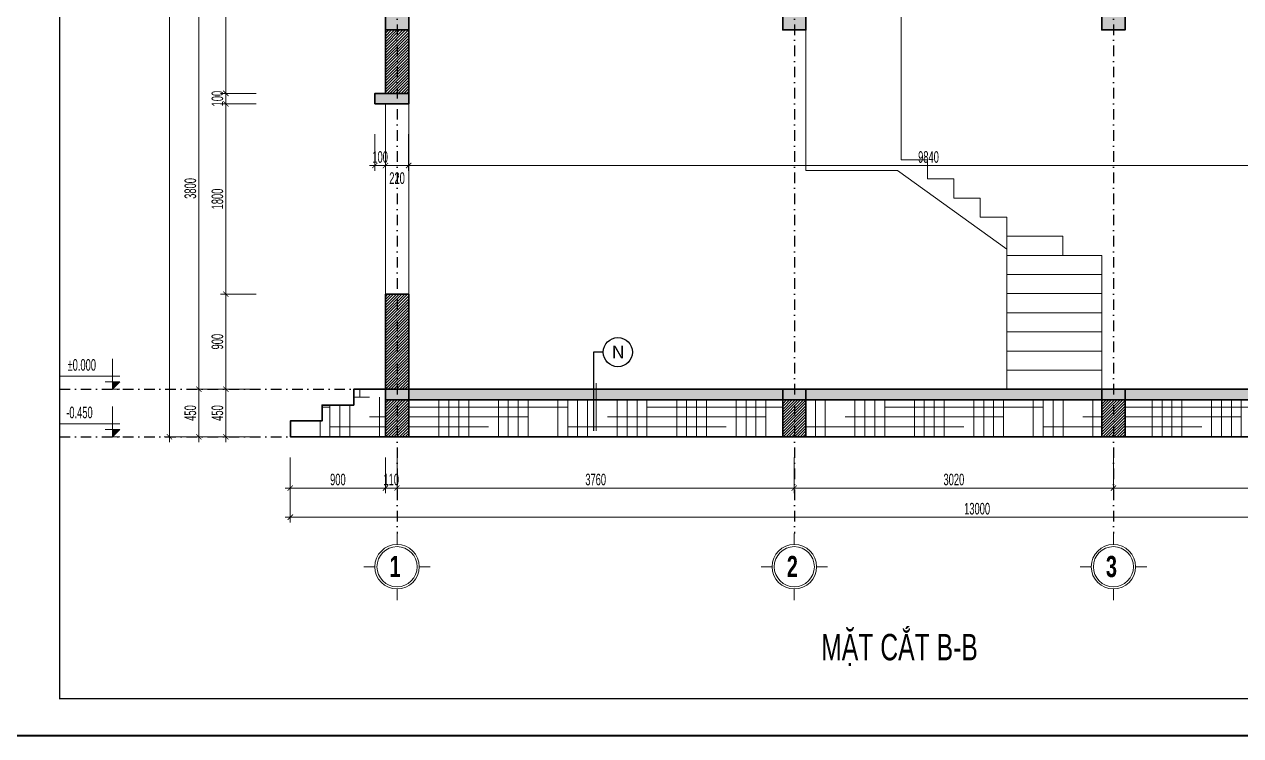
# Model space of a CAD drawing. Header units: inches. Extents: x 274208 to 641690, y -81912 to 129129.
# Drawn here: x 448454 to 459966, y 37924 to 44655 of the extents above; entities that cross this region are included whole.
import ezdxf
from ezdxf.enums import TextEntityAlignment as Align

# ---------------------------------------------------------------- set-up
doc = ezdxf.new("R2010")
doc.units = ezdxf.units.IN
doc.header["$MEASUREMENT"] = 0
doc.header["$PDMODE"] = 3
doc.linetypes.add('DASHDOT', pattern=[1, 0.5, -0.25, 0, -0.25])
for name, color, linetype, lineweight in [('01.Cut', 255, 'Continuous', 35), ('02.Thay', 145, 'Continuous', 20), ('03.Manh', 251, 'Continuous', 13), ('05.Text', 253, 'Continuous', 18), ('06.betong', 2, 'Continuous', 35), ('08.Dim', 156, 'Continuous', 15), ('09.Hatch', 250, 'Continuous', 5), ('11.Khung bo', 32, 'Continuous', 50), ('12.Khung', 36, 'Continuous', 25), ('DIM', 252, 'Continuous', 20), ('DS_Text', 6, 'Continuous', 25)]:
    doc.layers.add(name, color=color, linetype=linetype, lineweight=lineweight)
doc.layers.add('text', color=7, linetype='Continuous')
doc.layers.add('TRUC', color=250, linetype='DASHDOT')
doc.layers.add('Tpl_Bound', color=1, linetype='Continuous', plot=False)
doc.styles.add('AVANTH', font='')
doc.styles.add('AVANTHB', font='')
doc.styles.add('TT5_Ghi chu 1', font='', dxfattribs={"width": 0.7, "height": 240})
doc.styles.add('TT5_Text Dim', font='hoatbif.shx', dxfattribs={"width": 0.6})
doc.styles.get('AVANTH').set_extended_font_data('.VnAvantH')
doc.styles.get('AVANTHB').set_extended_font_data('.VnAvantH', bold=True)
doc.styles.get('TT5_Ghi chu 1').set_extended_font_data('.VnBlackH')
doc.dimstyles.new('TT5_Dim 1-50', dxfattribs={"dimscale": 50, "dimtxt": 2.2, "dimasz": 1, "dimexe": 1, "dimexo": 0.5, "dimgap": 0.5, "dimtad": 1, "dimdec": 0, "dimzin": 0, "dimdsep": 46, "dimtxsty": 'TT5_Text Dim', "dimblk": 'ARCHTICK', "dimcen": 0, "dimdle": 1, "dimclrd": 256, "dimclre": 256, "dimclrt": 1, "dimadec": 0, "dimazin": 0, "dimtfac": 0.015, "dimtdec": 0, "dimtix": 1, "dimtmove": 2, "dimatfit": 3, "dimldrblk": 'DOT', "dimfxl": 1, "dimtolj": 1, "dimtzin": 0, "dimlwd": -1, "dimlwe": -1, "dimarcsym": 1})

# ---------------------------------------------------------------- blocks, each defined once
blk = doc.blocks.new('100')
at = {"layer": '11.Khung bo', "const_width": 26.7}
blk.add_lwpolyline([(1860913, -945240), (1860913, -916940), (1896063, -916940), (1896063, -945240)], close=True, dxfattribs=at)
at = {"layer": '12.Khung', "color": 1}
blk.add_lwpolyline([(1901579, -945940), (1901579, -916240), (1859580, -916240), (1859580, -945940)], close=True, dxfattribs=at)
blk = doc.blocks.new('A$C4E7C6F34')
at = {"layer": 'DIM'}
blk.add_hatch(color=256, dxfattribs=at).paths.add_polyline_path([(-38, 0), (-38, 138), (-178, 138)])
for p, q in [((-38, 576), (-38, 0)), ((964, 248), (-178, 248)), ((-178, 138), (101, 138)), ((-178, 138), (-38, 0)), ((-178, 0), (101, 0))]:
    blk.add_line(p, q, dxfattribs=at)
at = {"layer": 'text', "style": 'TT5_Text Dim', "flags": 8}
blk.add_attdef('%%P0.000', text='', height=220, dxfattribs=at).set_placement((102, 461), align=Align.MIDDLE_LEFT)
blk = doc.blocks.new('_ARCHTICK')
at = {"color": 0, "linetype": 'ByBlock', "const_width": 0.15}
blk.add_lwpolyline([(-0.5, -0.5), (0.5, 0.5)], dxfattribs=at)
blk = doc.blocks.new('*D333')
at = {"layer": '08.Dim', "transparency": 16777216}
for p, q in [((450362, 45952), (450362, 43952)), ((450649, 45902), (450312, 45902)), ((450649, 44002), (450312, 44002))]:
    blk.add_line(p, q, dxfattribs=at)
at = {"layer": 'Defpoints', "color": 0, "transparency": 16777216}
for p in [(450674, 45902), (450362, 44002), (450674, 44002)]:
    blk.add_point(p, dxfattribs=at)
at = {"layer": '08.Dim', "transparency": 16777216, "xscale": 50, "yscale": 50, "zscale": 50}
for p, rotation in [((450362, 45902), 90), ((450362, 44002), 270)]:
    blk.add_blockref('_ARCHTICK', p, dxfattribs=dict(at, rotation=rotation))
at = {"layer": '08.Dim', "color": 1, "transparency": 16777216, "insert": (450282, 44952), "char_height": 110, "attachment_point": 5, "rotation": 90, "style": 'TT5_Text Dim'}
blk.add_mtext('\\A1;1900', dxfattribs=at)
blk = doc.blocks.new('_DOT')
at = {"color": 1, "linetype": 'ByBlock'}
blk.add_line((-0.5, 0), (-1, 0), dxfattribs=at)
at = {"color": 1, "linetype": 'ByBlock', "const_width": 0.5}
blk.add_lwpolyline([(-0.25, 0, 1), (0.25, 0, 1)], format="xyb", close=True, dxfattribs=at)
blk = doc.blocks.new('*D334')
at = {"layer": '08.Dim', "transparency": 16777216}
for p, q in [((450649, 44002), (450312, 44002)), ((450362, 44002), (450362, 44052)), ((450362, 44002), (450362, 43902)), ((450649, 43902), (450312, 43902)), ((450362, 43902), (450362, 43852))]:
    blk.add_line(p, q, dxfattribs=at)
at = {"layer": 'Defpoints', "color": 0, "transparency": 16777216}
for p in [(450674, 44002), (450362, 43902), (450674, 43902)]:
    blk.add_point(p, dxfattribs=at)
at = {"layer": '08.Dim', "transparency": 16777216, "xscale": 50, "yscale": 50, "zscale": 50}
for p, rotation in [((450362, 44002), 270), ((450362, 43902), 90)]:
    blk.add_blockref('_ARCHTICK', p, dxfattribs=dict(at, rotation=rotation))
at = {"layer": '08.Dim', "color": 1, "transparency": 16777216, "insert": (450282, 43952), "char_height": 110, "attachment_point": 5, "rotation": 90, "style": 'TT5_Text Dim'}
blk.add_mtext('\\A1;100', dxfattribs=at)
blk = doc.blocks.new('*D335')
at = {"layer": '08.Dim', "transparency": 16777216}
for p, q in [((450649, 43902), (450312, 43902)), ((450362, 43952), (450362, 42052)), ((450649, 42102), (450312, 42102))]:
    blk.add_line(p, q, dxfattribs=at)
at = {"layer": 'Defpoints', "color": 0, "transparency": 16777216}
for p in [(450674, 43902), (450362, 42102), (450674, 42102)]:
    blk.add_point(p, dxfattribs=at)
at = {"layer": '08.Dim', "transparency": 16777216, "xscale": 50, "yscale": 50, "zscale": 50}
for p, rotation in [((450362, 43902), 90), ((450362, 42102), 270)]:
    blk.add_blockref('_ARCHTICK', p, dxfattribs=dict(at, rotation=rotation))
at = {"layer": '08.Dim', "color": 1, "transparency": 16777216, "insert": (450282, 43002), "char_height": 110, "attachment_point": 5, "rotation": 90, "style": 'TT5_Text Dim'}
blk.add_mtext('\\A1;1800', dxfattribs=at)
blk = doc.blocks.new('*D336')
at = {"layer": '08.Dim', "transparency": 16777216}
for p, q in [((450362, 42152), (450362, 41152)), ((450649, 42102), (450312, 42102)), ((450649, 41202), (450312, 41202))]:
    blk.add_line(p, q, dxfattribs=at)
at = {"layer": 'Defpoints', "color": 0, "transparency": 16777216}
for p in [(450674, 42102), (450362, 41202), (450674, 41202)]:
    blk.add_point(p, dxfattribs=at)
at = {"layer": '08.Dim', "transparency": 16777216, "xscale": 50, "yscale": 50, "zscale": 50}
for p, rotation in [((450362, 42102), 90), ((450362, 41202), 270)]:
    blk.add_blockref('_ARCHTICK', p, dxfattribs=dict(at, rotation=rotation))
at = {"layer": '08.Dim', "color": 1, "transparency": 16777216, "insert": (450282, 41652), "char_height": 110, "attachment_point": 5, "rotation": 90, "style": 'TT5_Text Dim'}
blk.add_mtext('\\A1;900', dxfattribs=at)
blk = doc.blocks.new('*D337')
at = {"layer": '08.Dim', "transparency": 16777216}
for p, q in [((450362, 41252), (450362, 40702)), ((450649, 41202), (450312, 41202)), ((450649, 40752), (450312, 40752))]:
    blk.add_line(p, q, dxfattribs=at)
at = {"layer": 'Defpoints', "color": 0, "transparency": 16777216}
for p in [(450674, 41202), (450362, 40752), (450674, 40752)]:
    blk.add_point(p, dxfattribs=at)
at = {"layer": '08.Dim', "transparency": 16777216, "xscale": 50, "yscale": 50, "zscale": 50}
for p, rotation in [((450362, 41202), 90), ((450362, 40752), 270)]:
    blk.add_blockref('_ARCHTICK', p, dxfattribs=dict(at, rotation=rotation))
at = {"layer": '08.Dim', "color": 1, "transparency": 16777216, "insert": (450282, 40977), "char_height": 110, "attachment_point": 5, "rotation": 90, "style": 'TT5_Text Dim'}
blk.add_mtext('\\A1;450', dxfattribs=at)
blk = doc.blocks.new('*D340')
at = {"layer": '08.Dim', "transparency": 16777216}
for p, q in [((450106, 45052), (450106, 41152)), ((450649, 45002), (450056, 45002)), ((450649, 41202), (450056, 41202))]:
    blk.add_line(p, q, dxfattribs=at)
at = {"layer": 'Defpoints', "color": 0, "transparency": 16777216}
for p in [(450674, 45002), (450106, 41202), (450674, 41202)]:
    blk.add_point(p, dxfattribs=at)
at = {"layer": '08.Dim', "transparency": 16777216, "xscale": 50, "yscale": 50, "zscale": 50}
for p, rotation in [((450106, 45002), 90), ((450106, 41202), 270)]:
    blk.add_blockref('_ARCHTICK', p, dxfattribs=dict(at, rotation=rotation))
at = {"layer": '08.Dim', "color": 1, "transparency": 16777216, "insert": (450026, 43102), "char_height": 110, "attachment_point": 5, "rotation": 90, "style": 'TT5_Text Dim'}
blk.add_mtext('\\A1;3800', dxfattribs=at)
blk = doc.blocks.new('*D341')
at = {"layer": '08.Dim', "transparency": 16777216}
for p, q in [((450106, 41252), (450106, 40702)), ((450649, 41202), (450056, 41202)), ((450649, 40752), (450056, 40752))]:
    blk.add_line(p, q, dxfattribs=at)
at = {"layer": 'Defpoints', "color": 0, "transparency": 16777216}
for p in [(450674, 41202), (450106, 40752), (450674, 40752)]:
    blk.add_point(p, dxfattribs=at)
at = {"layer": '08.Dim', "transparency": 16777216, "xscale": 50, "yscale": 50, "zscale": 50}
for p, rotation in [((450106, 41202), 90), ((450106, 40752), 270)]:
    blk.add_blockref('_ARCHTICK', p, dxfattribs=dict(at, rotation=rotation))
at = {"layer": '08.Dim', "color": 1, "transparency": 16777216, "insert": (450026, 40977), "char_height": 110, "attachment_point": 5, "rotation": 90, "style": 'TT5_Text Dim'}
blk.add_mtext('\\A1;450', dxfattribs=at)
blk = doc.blocks.new('*D342')
at = {"layer": '08.Dim', "transparency": 16777216}
for p, q in [((450649, 49202), (449778, 49202)), ((449828, 49252), (449828, 40702)), ((450649, 40752), (449778, 40752))]:
    blk.add_line(p, q, dxfattribs=at)
at = {"layer": 'Defpoints', "color": 0, "transparency": 16777216}
for p in [(450674, 49202), (449828, 40752), (450674, 40752)]:
    blk.add_point(p, dxfattribs=at)
at = {"layer": '08.Dim', "transparency": 16777216, "xscale": 50, "yscale": 50, "zscale": 50}
for p, rotation in [((449828, 49202), 90), ((449828, 40752), 270)]:
    blk.add_blockref('_ARCHTICK', p, dxfattribs=dict(at, rotation=rotation))
at = {"layer": '08.Dim', "color": 1, "transparency": 16777216, "insert": (449748, 44977), "char_height": 110, "attachment_point": 5, "rotation": 90, "style": 'TT5_Text Dim'}
blk.add_mtext('\\A1;8450', dxfattribs=at)
blk = doc.blocks.new('*D354')
at = {"layer": '08.Dim', "transparency": 16777216}
for p, q in [((450972, 40555), (450972, 40217)), ((451872, 40555), (451872, 40217)), ((450922, 40267), (451922, 40267))]:
    blk.add_line(p, q, dxfattribs=at)
at = {"layer": 'Defpoints', "color": 0, "transparency": 16777216}
for p in [(450972, 40580), (451872, 40580), (451872, 40267)]:
    blk.add_point(p, dxfattribs=at)
at = {"layer": '08.Dim', "transparency": 16777216, "xscale": 50, "yscale": 50, "zscale": 50, "rotation": 180}
blk.add_blockref('_ARCHTICK', (450972, 40267), dxfattribs=at)
at = {"layer": '08.Dim', "transparency": 16777216, "xscale": 50, "yscale": 50, "zscale": 50}
blk.add_blockref('_ARCHTICK', (451872, 40267), dxfattribs=at)
at = {"layer": '08.Dim', "color": 1, "transparency": 16777216, "insert": (451422, 40347), "char_height": 110, "attachment_point": 5, "style": 'TT5_Text Dim'}
blk.add_mtext('\\A1;900', dxfattribs=at)
blk = doc.blocks.new('*D355')
at = {"layer": '08.Dim', "transparency": 16777216}
for p, q in [((451872, 40555), (451872, 40217)), ((451982, 40555), (451982, 40217)), ((451872, 40267), (451822, 40267)), ((451872, 40267), (451982, 40267)), ((451982, 40267), (452032, 40267))]:
    blk.add_line(p, q, dxfattribs=at)
at = {"layer": 'Defpoints', "color": 0, "transparency": 16777216}
for p in [(451872, 40580), (451982, 40580), (451982, 40267)]:
    blk.add_point(p, dxfattribs=at)
at = {"layer": '08.Dim', "transparency": 16777216, "xscale": 50, "yscale": 50, "zscale": 50}
blk.add_blockref('_ARCHTICK', (451872, 40267), dxfattribs=at)
at = {"layer": '08.Dim', "transparency": 16777216, "xscale": 50, "yscale": 50, "zscale": 50, "rotation": 180}
blk.add_blockref('_ARCHTICK', (451982, 40267), dxfattribs=at)
at = {"layer": '08.Dim', "color": 1, "transparency": 16777216, "insert": (451927, 40347), "char_height": 110, "attachment_point": 5, "style": 'TT5_Text Dim'}
blk.add_mtext('\\A1;110', dxfattribs=at)
blk = doc.blocks.new('*D356')
at = {"layer": '08.Dim', "transparency": 16777216}
for p, q in [((451982, 40555), (451982, 40217)), ((455742, 40555), (455742, 40217)), ((451932, 40267), (455792, 40267))]:
    blk.add_line(p, q, dxfattribs=at)
at = {"layer": 'Defpoints', "color": 0, "transparency": 16777216}
for p in [(451982, 40580), (455742, 40580), (455742, 40267)]:
    blk.add_point(p, dxfattribs=at)
at = {"layer": '08.Dim', "transparency": 16777216, "xscale": 50, "yscale": 50, "zscale": 50, "rotation": 180}
blk.add_blockref('_ARCHTICK', (451982, 40267), dxfattribs=at)
at = {"layer": '08.Dim', "transparency": 16777216, "xscale": 50, "yscale": 50, "zscale": 50}
blk.add_blockref('_ARCHTICK', (455742, 40267), dxfattribs=at)
at = {"layer": '08.Dim', "color": 1, "transparency": 16777216, "insert": (453862, 40347), "char_height": 110, "attachment_point": 5, "style": 'TT5_Text Dim'}
blk.add_mtext('\\A1;3760', dxfattribs=at)
blk = doc.blocks.new('*D357')
at = {"layer": '08.Dim', "transparency": 16777216}
for p, q in [((455742, 40555), (455742, 40217)), ((458762, 40555), (458762, 40217)), ((455692, 40267), (458812, 40267))]:
    blk.add_line(p, q, dxfattribs=at)
at = {"layer": 'Defpoints', "color": 0, "transparency": 16777216}
for p in [(455742, 40580), (458762, 40580), (458762, 40267)]:
    blk.add_point(p, dxfattribs=at)
at = {"layer": '08.Dim', "transparency": 16777216, "xscale": 50, "yscale": 50, "zscale": 50, "rotation": 180}
blk.add_blockref('_ARCHTICK', (455742, 40267), dxfattribs=at)
at = {"layer": '08.Dim', "transparency": 16777216, "xscale": 50, "yscale": 50, "zscale": 50}
blk.add_blockref('_ARCHTICK', (458762, 40267), dxfattribs=at)
at = {"layer": '08.Dim', "color": 1, "transparency": 16777216, "insert": (457252, 40347), "char_height": 110, "attachment_point": 5, "style": 'TT5_Text Dim'}
blk.add_mtext('\\A1;3020', dxfattribs=at)
blk = doc.blocks.new('*D358')
at = {"layer": '08.Dim', "transparency": 16777216}
for p, q in [((458762, 40555), (458762, 40217)), ((463262, 40555), (463262, 40217)), ((458712, 40267), (463312, 40267))]:
    blk.add_line(p, q, dxfattribs=at)
at = {"layer": 'Defpoints', "color": 0, "transparency": 16777216}
for p in [(458762, 40580), (463262, 40580), (463262, 40267)]:
    blk.add_point(p, dxfattribs=at)
at = {"layer": '08.Dim', "transparency": 16777216, "xscale": 50, "yscale": 50, "zscale": 50, "rotation": 180}
blk.add_blockref('_ARCHTICK', (458762, 40267), dxfattribs=at)
at = {"layer": '08.Dim', "transparency": 16777216, "xscale": 50, "yscale": 50, "zscale": 50}
blk.add_blockref('_ARCHTICK', (463262, 40267), dxfattribs=at)
at = {"layer": '08.Dim', "color": 1, "transparency": 16777216, "insert": (461012, 40347), "char_height": 110, "attachment_point": 5, "style": 'TT5_Text Dim'}
blk.add_mtext('\\A1;4500', dxfattribs=at)
blk = doc.blocks.new('*D360')
at = {"layer": '08.Dim', "transparency": 16777216}
for p, q in [((450972, 40555), (450972, 39941)), ((463972, 40555), (463972, 39941)), ((450922, 39991), (464022, 39991))]:
    blk.add_line(p, q, dxfattribs=at)
at = {"layer": 'Defpoints', "color": 0, "transparency": 16777216}
for p in [(450972, 40580), (463972, 40580), (463972, 39991)]:
    blk.add_point(p, dxfattribs=at)
at = {"layer": '08.Dim', "transparency": 16777216, "xscale": 50, "yscale": 50, "zscale": 50, "rotation": 180}
blk.add_blockref('_ARCHTICK', (450972, 39991), dxfattribs=at)
at = {"layer": '08.Dim', "transparency": 16777216, "xscale": 50, "yscale": 50, "zscale": 50}
blk.add_blockref('_ARCHTICK', (463972, 39991), dxfattribs=at)
at = {"layer": '08.Dim', "color": 1, "transparency": 16777216, "insert": (457472, 40071), "char_height": 110, "attachment_point": 5, "style": 'TT5_Text Dim'}
blk.add_mtext('\\A1;13000', dxfattribs=at)
blk = doc.blocks.new('DANHTRUC')
for p, q in [((980383, -947347), (980383, -947137)), ((979963, -947767), (979753, -947767)), ((980803, -947767), (981013, -947767)), ((980383, -948187), (980383, -948397))]:
    blk.add_line(p, q)
for radius in [420, 380]:
    blk.add_circle((980383, -947767), radius)
blk = doc.blocks.new('*D789')
at = {"layer": '08.Dim', "transparency": 16777216}
for p, q in [((451772, 43617), (451772, 43269)), ((451872, 43617), (451872, 43269)), ((451772, 43319), (451722, 43319)), ((451772, 43319), (451872, 43319)), ((451872, 43319), (451922, 43319))]:
    blk.add_line(p, q, dxfattribs=at)
at = {"layer": 'Defpoints', "color": 0, "transparency": 16777216}
for p in [(451772, 43642), (451872, 43642), (451872, 43319)]:
    blk.add_point(p, dxfattribs=at)
at = {"layer": '08.Dim', "transparency": 16777216, "xscale": 50, "yscale": 50, "zscale": 50}
blk.add_blockref('_ARCHTICK', (451772, 43319), dxfattribs=at)
at = {"layer": '08.Dim', "transparency": 16777216, "xscale": 50, "yscale": 50, "zscale": 50, "rotation": 180}
blk.add_blockref('_ARCHTICK', (451872, 43319), dxfattribs=at)
at = {"layer": '08.Dim', "color": 1, "transparency": 16777216, "insert": (451822, 43399), "char_height": 110, "attachment_point": 5, "style": 'TT5_Text Dim'}
blk.add_mtext('\\A1;100', dxfattribs=at)
blk = doc.blocks.new('*D790')
at = {"layer": '08.Dim', "transparency": 16777216}
for p, q in [((451872, 43617), (451872, 43269)), ((452092, 43617), (452092, 43269)), ((451822, 43319), (452142, 43319))]:
    blk.add_line(p, q, dxfattribs=at)
at = {"layer": 'Defpoints', "color": 0, "transparency": 16777216}
for p in [(451872, 43642), (452092, 43642), (452092, 43319)]:
    blk.add_point(p, dxfattribs=at)
at = {"layer": '08.Dim', "transparency": 16777216, "xscale": 50, "yscale": 50, "zscale": 50, "rotation": 180}
blk.add_blockref('_ARCHTICK', (451872, 43319), dxfattribs=at)
at = {"layer": '08.Dim', "transparency": 16777216, "xscale": 50, "yscale": 50, "zscale": 50}
blk.add_blockref('_ARCHTICK', (452092, 43319), dxfattribs=at)
at = {"layer": '08.Dim', "color": 1, "transparency": 16777216, "insert": (451982, 43199), "char_height": 110, "attachment_point": 5, "style": 'TT5_Text Dim'}
blk.add_mtext('\\A1;220', dxfattribs=at)
blk = doc.blocks.new('*D791')
at = {"layer": '08.Dim', "transparency": 16777216}
for p, q in [((452092, 43617), (452092, 43269)), ((461932, 43617), (461932, 43269)), ((452042, 43319), (461982, 43319))]:
    blk.add_line(p, q, dxfattribs=at)
at = {"layer": 'Defpoints', "color": 0, "transparency": 16777216}
for p in [(452092, 43642), (461932, 43642), (461932, 43319)]:
    blk.add_point(p, dxfattribs=at)
at = {"layer": '08.Dim', "transparency": 16777216, "xscale": 50, "yscale": 50, "zscale": 50, "rotation": 180}
blk.add_blockref('_ARCHTICK', (452092, 43319), dxfattribs=at)
at = {"layer": '08.Dim', "transparency": 16777216, "xscale": 50, "yscale": 50, "zscale": 50}
blk.add_blockref('_ARCHTICK', (461932, 43319), dxfattribs=at)
at = {"layer": '08.Dim', "color": 1, "transparency": 16777216, "insert": (457012, 43399), "char_height": 110, "attachment_point": 5, "style": 'TT5_Text Dim'}
blk.add_mtext('\\A1;9840', dxfattribs=at)
blk = doc.blocks.new('chuthk')
at = {"color": 7, "const_width": 20}
blk.add_lwpolyline([(12966, 195927), (12966, 195093)], dxfattribs=at)
at = {"layer": 'DS_Text'}
blk.add_lwpolyline([(13090, 196468), (12920, 196468), (12920, 195093)], dxfattribs=at)
blk.add_circle((13345, 196468), 255, dxfattribs=at)

msp = doc.modelspace()

# ---------------------------------------------------------------- hatches: boundary and pattern name
at = {"layer": '09.Hatch'}
h = msp.add_hatch(dxfattribs=at)
h.set_pattern_fill('ANSI31', color=256, scale=150, style=0)
h.set_pattern_definition([(45, (451872.161, 40751.73), (-13.258252, 13.258252), [])])
h.paths.add_polyline_path([(461932.2, 48801.7), (462152.2, 48801.7), (462152.2, 49201.7), (461932.2, 49201.7)])
h.paths.add_polyline_path([(451872.2, 48801.7), (452092.2, 48801.7), (452092.2, 49201.7), (451872.2, 49201.7)])
h.paths.add_polyline_path([(463762.2, 44701.7), (463872.2, 44701.7), (463872.2, 45101.7), (463762.2, 45101.7)])
h.paths.add_polyline_path([(461932.2, 48351.7), (462152.2, 48351.7), (462152.2, 48401.7), (461932.2, 48401.7)])
h.paths.add_polyline_path([(463872.2, 48601.7), (463982.2, 48601.7), (463982.2, 48201.7), (463872.2, 48201.7)])
h.paths.add_polyline_path([(461932.2, 47801.7), (462152.2, 47801.7), (462152.2, 48101.7), (461932.2, 48101.7)])
h.paths.add_polyline_path([(458652.2, 45001.7), (458872.2, 45001.7), (458872.2, 48401.7), (458652.2, 48401.7)])
h.paths.add_polyline_path([(455742.2, 45001.7), (455852.2, 45001.7), (455852.2, 48401.7), (455742.2, 48401.7)])
h.paths.add_polyline_path([(451872.2, 45901.7), (452092.2, 45901.7), (452092.2, 45001.7), (451872.2, 45001.7)])
h.paths.add_polyline_path([(451872.2, 47801.7), (452092.2, 47801.7), (452092.2, 48401.7), (451872.2, 48401.7)])
h.paths.add_polyline_path([(461932.2, 44001.7), (462152.2, 44001.7), (462152.2, 44601.7), (461932.2, 44601.7)])
h.paths.add_polyline_path([(451872.2, 42101.7), (452092.2, 42101.7), (452092.2, 41201.7), (451872.2, 41201.7)])
h.paths.add_polyline_path([(451872.2, 44001.7), (452092.2, 44001.7), (452092.2, 44601.7), (451872.2, 44601.7)])
h.paths.add_polyline_path([(461932.2, 41101.7), (462152.2, 41101.7), (462152.2, 40751.7), (461932.2, 40751.7)])
h.paths.add_polyline_path([(463152.2, 41101.7), (463372.2, 41101.7), (463372.2, 40751.7), (463152.2, 40751.7)])
h.paths.add_polyline_path([(458652.2, 41101.7), (458872.2, 41101.7), (458872.2, 40751.7), (458652.2, 40751.7)])
h.paths.add_polyline_path([(455632.2, 41101.7), (455852.2, 41101.7), (455852.2, 40751.7), (455632.2, 40751.7)])
h.paths.add_polyline_path([(451872.2, 41101.7), (452092.2, 41101.7), (452092.2, 40751.7), (451872.2, 40751.7)])
h = msp.add_hatch(dxfattribs=at)
h.set_pattern_fill('BTONG1', color=256, scale=10, pattern_type=2)
h.set_pattern_definition([(50, (451772.16, 41101.73), (71.72602, -6.27521), [7.5, -82.5]), (355, (451772.16, 41101.73), (-13.87513, 75.2192), [6, -66]), (100.4514, (451778.14, 41101.21), (57.85094, 68.94395), [6.37402, -70.1142]), (46.1842, (451772.16, 41121.73), (106.7241, -16.5519), [11.25, -123.75]), (96.6356, (451781.05, 41120.35), (93.4663, 97.4118), [9.561, -105.1713]), (351.1842, (451772.16, 41121.73), (93.4662, 97.4119), [9, -99]), (21, (451782.16, 41116.73), (59.6907, -40.2619), [7.5, -82.5]), (326, (451782.16, 41116.73), (24.33153, 72.515), [6, -66]), (71.4514, (451787.135, 41113.375), (84.02226, 32.25305), [6.37402, -70.1142]), (37.5, (451772.16, 41101.73), (1.215986, 33.289385), [0, -65.2, 0, -67, 0, -66.25]), (7.5, (451772.16, 41101.73), (26.30695, 39.44117), [0, -38.2, 0, -63.7, 0, -25.25]), (327.5, (451749.86, 41101.73), (53.382244, -2.255487), [0, -25, 0, -78, 0, -103.5]), (317.5, (451739.86, 41101.73), (58.31862, 10.0105), [0, -32.5, 0, -51.8, 0, -73.5]), (45, (451772.16, 41101.73), (-30.05204, 30.05204), []), (45, (451772.16, 41113.98), (-30.05204, 30.05204), [])])
h.paths.add_polyline_path([(462152.2, 48801.7), (462152.2, 48401.7), (461932.2, 48401.7), (461932.2, 48701.7), (458872.2, 48701.7), (458872.2, 48401.7), (458652.2, 48401.7), (458652.2, 48701.7), (455852.2, 48701.7), (455852.2, 48401.7), (455632.2, 48401.7), (455632.2, 48701.7), (452092.2, 48701.7), (452092.2, 48401.7), (451872.2, 48401.7), (451872.2, 48801.7), (452092.2, 48801.7)])
h.paths.add_polyline_path([(462152.2, 48101.7), (461932.2, 48101.7), (461932.2, 48351.7), (462152.2, 48351.7), (462152.2, 48201.7), (463152.2, 48201.7), (463152.2, 48351.7), (463372.2, 48351.7), (463372.2, 48201.7), (463982.2, 48201.7), (463982.2, 48101.7)])
h.paths.add_polyline_path([(461932.2, 47801.7), (462152.2, 47801.7), (462152.2, 47701.7), (461932.2, 47701.7)])
h.paths.add_polyline_path([(451772.2, 47701.7), (452092.2, 47701.7), (452092.2, 47801.7), (451772.2, 47801.7)])
h.paths.add_polyline_path([(462152.2, 45001.7), (462152.2, 44701.7), (463152.2, 44701.7), (463152.2, 45001.7), (463372.2, 45001.7), (463372.2, 44701.7), (463872.2, 44701.7), (463872.2, 44601.7), (461932.2, 44601.7), (461932.2, 44901.7), (458872.2, 44901.7), (458872.2, 44601.7), (458652.2, 44601.7), (458652.2, 44901.7), (455852.2, 44901.7), (455852.2, 44601.7), (455632.2, 44601.7), (455632.2, 44901.7), (452092.2, 44901.7), (452092.2, 44601.7), (451872.2, 44601.7), (451872.2, 45001.7), (452092.2, 45001.7)])
h.paths.add_polyline_path([(451772.2, 43901.7), (452092.2, 43901.7), (452092.2, 44001.7), (451772.2, 44001.7)])
h.paths.add_polyline_path([(461932.2, 44001.7), (462152.2, 44001.7), (462152.2, 43901.7), (461932.2, 43901.7)])
h.paths.add_polyline_path([(451872.2, 41201.7), (452092.2, 41201.7), (452092.2, 41101.7), (451872.2, 41101.7)])
h.paths.add_polyline_path([(455632.2, 41201.7), (455852.2, 41201.7), (455852.2, 41101.7), (455632.2, 41101.7)])
h.paths.add_polyline_path([(458652.2, 41201.7), (458872.2, 41201.7), (458872.2, 41101.7), (458652.2, 41101.7)])
h.paths.add_polyline_path([(461932.2, 41201.7), (462152.2, 41201.7), (462152.2, 41101.7), (461932.2, 41101.7)])
h.paths.add_polyline_path([(463152.2, 41201.7), (463372.2, 41201.7), (463372.2, 41101.7), (463152.2, 41101.7)])
h = msp.add_hatch(dxfattribs=at)
h.set_pattern_fill('HOUND', color=256, scale=1500, style=0)
h.set_pattern_definition([(0, (450972.16, 40751.73), (375, 93.75), [1500, -750]), (90, (450972.16, 40751.73), (-93.75, -375), [1500, -750])])
h.paths.add_polyline_path([(451872.2, 41101.7), (451872.2, 41201.7), (451572.2, 41201.7), (451572.2, 41051.7), (451272.2, 41051.7), (451272.2, 40901.7), (450972.2, 40901.7), (450972.2, 40751.7), (451872.2, 40751.7)])
h.paths.add_polyline_path([(455632.2, 40751.7), (455632.2, 41101.7), (452092.2, 41101.7), (452092.2, 40751.7)])
h.paths.add_polyline_path([(455852.2, 41101.7), (455852.2, 40751.7), (458652.2, 40751.7), (458652.2, 41101.7)])
h.paths.add_polyline_path([(458872.2, 41101.7), (458872.2, 40751.7), (461932.2, 40751.7), (461932.2, 41101.7)])
h.paths.add_polyline_path([(463152.2, 40751.7), (463152.2, 41101.7), (462152.2, 41101.7), (462152.2, 40751.7)])
h.paths.add_polyline_path([(463972.2, 40751.7), (463972.2, 40901.7), (463672.2, 40901.7), (463672.2, 41051.7), (463372.2, 41051.7), (463372.2, 40751.7)])
h = msp.add_hatch(dxfattribs=at)
h.set_pattern_fill('AR-CONC,_O', color=256, scale=5)
h.set_pattern_definition([(50, (452092.16, 41101.73), (35.86301, -3.13761), [3.75, -41.25]), (355, (452092.16, 41101.73), (-6.93757, 37.60961), [3, -33]), (100.45144, (452095.15, 41101.47), (28.92544, 34.472), [3.18701, -35.0571]), (46.1842, (452092.16, 41111.73), (53.36207, -8.27596), [5.625, -61.875]), (96.63564, (452096.61, 41111.04), (46.7331, 48.70593), [4.78052, -52.5857]), (351.18416, (452092.16, 41111.73), (46.7331, 48.70593), [4.5, -49.5]), (21, (452097.16, 41109.23), (29.84535, -20.130945), [3.75, -41.25]), (326, (452097.16, 41109.23), (12.16577, 36.2575), [3, -33]), (71.45144, (452099.648, 41107.552), (42.01112, 16.12656), [3.18701, -35.0571]), (37.5, (452092.161, 41101.73), (0.607993, 16.644693), [0, -32.6, 0, -33.5, 0, -33.125]), (7.5, (452092.161, 41101.73), (13.153477, 19.720586), [0, -19.1, 0, -31.85, 0, -12.625]), (327.5, (452081.011, 41101.73), (26.691122, -1.127744), [0, -12.5, 0, -39, 0, -51.75]), (317.5, (452076.01, 41101.73), (29.15931, 5.00525), [0, -16.25, 0, -25.9, 0, -36.75])])
h.paths.add_polyline_path([(452092.2, 41201.7), (455632.2, 41201.7), (455632.2, 41101.7), (452092.2, 41101.7)])
h.paths.add_polyline_path([(455852.2, 41201.7), (458652.2, 41201.7), (458652.2, 41101.7), (455852.2, 41101.7)])
h.paths.add_polyline_path([(458872.2, 41201.7), (461932.2, 41201.7), (461932.2, 41101.7), (458872.2, 41101.7)])
h.paths.add_polyline_path([(462152.2, 41201.7), (463152.2, 41201.7), (463152.2, 41101.7), (462152.2, 41101.7)])

# ---------------------------------------------------------------- linework, layer by layer
at = {"layer": '01.Cut'}
for points in [[(451872.2, 44001.7), (452092.2, 44001.7), (452092.2, 44601.7), (451872.2, 44601.7)], [(451872.2, 42101.7), (452092.2, 42101.7), (452092.2, 41201.7), (451872.2, 41201.7)], [(451872.2, 41101.7), (452092.2, 41101.7), (452092.2, 40751.7), (451872.2, 40751.7)], [(455632.2, 41101.7), (455852.2, 41101.7), (455852.2, 40751.7), (455632.2, 40751.7)], [(458652.2, 41101.7), (458872.2, 41101.7), (458872.2, 40751.7), (458652.2, 40751.7)]]:
    msp.add_lwpolyline(points, close=True, dxfattribs=at)
at = {"layer": '02.Thay'}
for points in [[(456752.2, 43373.2), (456752.2, 44901.7)], [(455852.2, 44601.7), (455852.2, 43273.2), (456719.8, 43273.2), (457752.2, 42525.9)], [(457752.2, 42649.3), (457752.2, 42830.3), (457502.2, 42830.3), (457502.2, 43011.3), (457252.2, 43011.3), (457252.2, 43192.2), (457002.2, 43192.2), (457002.2, 43373.2), (456752.2, 43373.2)]]:
    msp.add_lwpolyline(points, dxfattribs=at)
for points in [[(457752.2, 42649.3), (458283.9, 42649.3), (458283.9, 42468.4), (457752.2, 42468.4)], [(457752.2, 42468.4), (458652.2, 42468.4), (458652.2, 42287.4), (457752.2, 42287.4)], [(457752.2, 42287.4), (458652.2, 42287.4), (458652.2, 42106.5), (457752.2, 42106.5)], [(457752.2, 42106.5), (458652.2, 42106.5), (458652.2, 41925.5), (457752.2, 41925.5)], [(457752.2, 41925.5), (458652.2, 41925.5), (458652.2, 41744.6), (457752.2, 41744.6)], [(457752.2, 41744.6), (458652.2, 41744.6), (458652.2, 41563.6), (457752.2, 41563.6)], [(457752.2, 41563.6), (458652.2, 41563.6), (458652.2, 41382.7), (457752.2, 41382.7)], [(457752.2, 41382.7), (458652.2, 41382.7), (458652.2, 41201.7), (457752.2, 41201.7)]]:
    msp.add_lwpolyline(points, close=True, dxfattribs=at)
at = {"layer": '03.Manh'}
msp.add_lwpolyline([(451872.2, 43901.7), (452092.2, 43901.7), (452092.2, 42101.7), (451872.2, 42101.7)], close=True, dxfattribs=at)
at = {"layer": '06.betong'}
for points in [[(462152.2, 45001.7), (462152.2, 44701.7), (463152.2, 44701.7), (463152.2, 45001.7), (463372.2, 45001.7), (463372.2, 44701.7), (463872.2, 44701.7), (463872.2, 44601.7), (461932.2, 44601.7), (461932.2, 44901.7), (458872.2, 44901.7), (458872.2, 44601.7), (458652.2, 44601.7), (458652.2, 44901.7), (455852.2, 44901.7), (455852.2, 44601.7), (455632.2, 44601.7), (455632.2, 44901.7), (452092.2, 44901.7), (452092.2, 44601.7), (451872.2, 44601.7), (451872.2, 45001.7), (452092.2, 45001.7), (462152.2, 45001.7)], [(451872.2, 41201.7), (451572.2, 41201.7), (451572.2, 41051.7), (451272.2, 41051.7), (451272.2, 40901.7), (450972.2, 40901.7), (450972.2, 40751.7), (451872.2, 40751.7)], [(451872.2, 40751.7), (463372.2, 40751.7)]]:
    msp.add_lwpolyline(points, dxfattribs=at)
for points in [[(451772.2, 43901.7), (452092.2, 43901.7), (452092.2, 44001.7), (451772.2, 44001.7)], [(451872.2, 41201.7), (452092.2, 41201.7), (452092.2, 41101.7), (451872.2, 41101.7)], [(452092.2, 41201.7), (455632.2, 41201.7), (455632.2, 41101.7), (452092.2, 41101.7)], [(455632.2, 41201.7), (455852.2, 41201.7), (455852.2, 41101.7), (455632.2, 41101.7)], [(455852.2, 41201.7), (458652.2, 41201.7), (458652.2, 41101.7), (455852.2, 41101.7)], [(458652.2, 41201.7), (458872.2, 41201.7), (458872.2, 41101.7), (458652.2, 41101.7)], [(458872.2, 41201.7), (461932.2, 41201.7), (461932.2, 41101.7), (458872.2, 41101.7)]]:
    msp.add_lwpolyline(points, close=True, dxfattribs=at)
at = {"layer": 'Tpl_Bound', "color": 1}
msp.add_lwpolyline([(448121.1, 37923.9), (448121.1, 52773.7), (469120.9, 52773.7), (469120.9, 37923.9)], close=True, dxfattribs=at)
at = {"layer": 'TRUC', "ltscale": 200}
for p, q in [((451982.2, 49856.6), (451982.2, 39837.7)), ((455742.2, 49856.6), (455742.2, 39837.7)), ((458762.2, 49856.6), (458762.2, 39837.7))]:
    msp.add_line(p, q, dxfattribs=at)
for points in [[(448787.8, 41201.7), (466362.6, 41201.7)], [(448787.8, 40751.7), (466362.6, 40751.7)]]:
    msp.add_lwpolyline(points, dxfattribs=at)

# ---------------------------------------------------------------- block references
at = {"layer": '05.Text', "xscale": 0.5, "yscale": 0.5, "zscale": 0.5}
for name, p in [('100', (-481668.7, 510893.8)), ('DANHTRUC', (-38209.5, 513406)), ('DANHTRUC', (-34449.5, 513406)), ('DANHTRUC', (-31429.5, 513406))]:
    msp.add_blockref(name, p, dxfattribs=at)
at = {"layer": '08.Dim'}
ref = msp.add_blockref('A$C4E7C6F34', (449269.9, 41201.7), dxfattribs=dict(at, xscale=-0.5, yscale=0.5, zscale=0.5))
ref.add_attrib('%%P0.000', '%%p0.000', dxfattribs={"layer": 'text', "height": 110, "style": 'TT5_Text Dim', "width": 0.6, "flags": 8}).set_placement((448863.5, 41432.4), align=Align.MIDDLE_LEFT)
ref = msp.add_blockref('A$C4E7C6F34', (449269.9, 40751.7), dxfattribs=dict(at, xscale=-0.5, yscale=0.5, zscale=0.5))
ref.add_attrib('%%P0.000', '-0.450', dxfattribs={"layer": 'text', "height": 110, "style": 'TT5_Text Dim', "width": 0.6, "flags": 8}).set_placement((448851, 40982.4), align=Align.MIDDLE_LEFT)
at = {"layer": 'DS_Text', "linetype": 'Continuous', "xscale": 0.5416666666666667, "yscale": 0.5416666666666667, "zscale": 0.5416666666666667}
msp.add_blockref('chuthk', (446843.6, -64867.3), dxfattribs=at)

# ---------------------------------------------------------------- texts
at = {"layer": '05.Text', "width": 0.7}
for s, height, style, p in [('1', 200, 'AVANTHB', (451911.4, 39425)), ('2', 200, 'AVANTHB', (455671.4, 39425)), ('3', 200, 'AVANTHB', (458691.4, 39425)), ('mÆt c¾t b-b', 250, 'TT5_Ghi chu 1', (455996.4, 38636.9))]:
    msp.add_text(s, height=height, dxfattribs=dict(at, style=style)).set_placement(p)
at = {"layer": 'DS_Text', "linetype": 'Continuous', "style": 'AVANTH'}
msp.add_text('n', height=119.2, dxfattribs=at).set_placement((454074.9, 41555.2), align=Align.MIDDLE_CENTER)

# ---------------------------------------------------------------- dimensions: what is measured, and where the dimension line sits
at = {"layer": '08.Dim'}
for base, p1, p2, picture, middle in [((449828.2, 40751.7), (450673.7, 49201.7), (450673.7, 40751.7), '*D342', (449748.2, 44976.7)), ((450362.2, 44001.7), (450673.7, 45901.7), (450673.7, 44001.7), '*D333', (450282.2, 44951.7)), ((450105.6, 41201.7), (450673.7, 45001.7), (450673.7, 41201.7), '*D340', (450025.6, 43101.7)), ((450362.2, 43901.7), (450673.7, 44001.7), (450673.7, 43901.7), '*D334', (450282.2, 43951.7)), ((450362.2, 42101.7), (450673.7, 43901.7), (450673.7, 42101.7), '*D335', (450282.2, 43001.7)), ((450362.2, 41201.7), (450673.7, 42101.7), (450673.7, 41201.7), '*D336', (450282.2, 41651.7)), ((450105.6, 40751.7), (450673.7, 41201.7), (450673.7, 40751.7), '*D341', (450025.6, 40976.7)), ((450362.2, 40751.7), (450673.7, 41201.7), (450673.7, 40751.7), '*D337', (450282.2, 40976.7))]:
    dim = msp.add_linear_dim(base=base, p1=p1, p2=p2, angle=90, dimstyle='TT5_Dim 1-50', dxfattribs=at)
    dim.commit()
    dim.dimension.update_dxf_attribs({"geometry": picture, "text_midpoint": middle})
for base, p1, p2, picture, middle in [((451872.2, 43318.9), (451772.2, 43642.4), (451872.2, 43642.4), '*D789', (451822.2, 43398.9)), ((461932.2, 43318.9), (452092.2, 43642.4), (461932.2, 43642.4), '*D791', (457012.2, 43398.9)), ((451872.2, 40266.6), (450972.2, 40580.4), (451872.2, 40580.4), '*D354', (451422.2, 40346.6)), ((463972.2, 39991.4), (450972.2, 40580.4), (463972.2, 40580.4), '*D360', (457472.2, 40071.4)), ((451982.2, 40266.6), (451872.2, 40580.4), (451982.2, 40580.4), '*D355', (451927.2, 40346.6)), ((455742.2, 40266.6), (451982.2, 40580.4), (455742.2, 40580.4), '*D356', (453862.2, 40346.6)), ((458762.2, 40266.6), (455742.2, 40580.4), (458762.2, 40580.4), '*D357', (457252.2, 40346.6)), ((463262.2, 40266.6), (458762.2, 40580.4), (463262.2, 40580.4), '*D358', (461012.2, 40346.6))]:
    dim = msp.add_linear_dim(base=base, p1=p1, p2=p2, dimstyle='TT5_Dim 1-50', dxfattribs=at)
    dim.commit()
    dim.dimension.update_dxf_attribs({"geometry": picture, "text_midpoint": middle})
dim = msp.add_linear_dim(base=(452092.2, 43318.9), p1=(451872.2, 43642.4), p2=(452092.2, 43642.4), dimstyle='TT5_Dim 1-50', dxfattribs=at)
dim.commit()
dim.dimension.update_dxf_attribs({"geometry": '*D790', "text_midpoint": (451982.2, 43198.7), "dimtype": 160})

doc.saveas('drawing.dxf')
